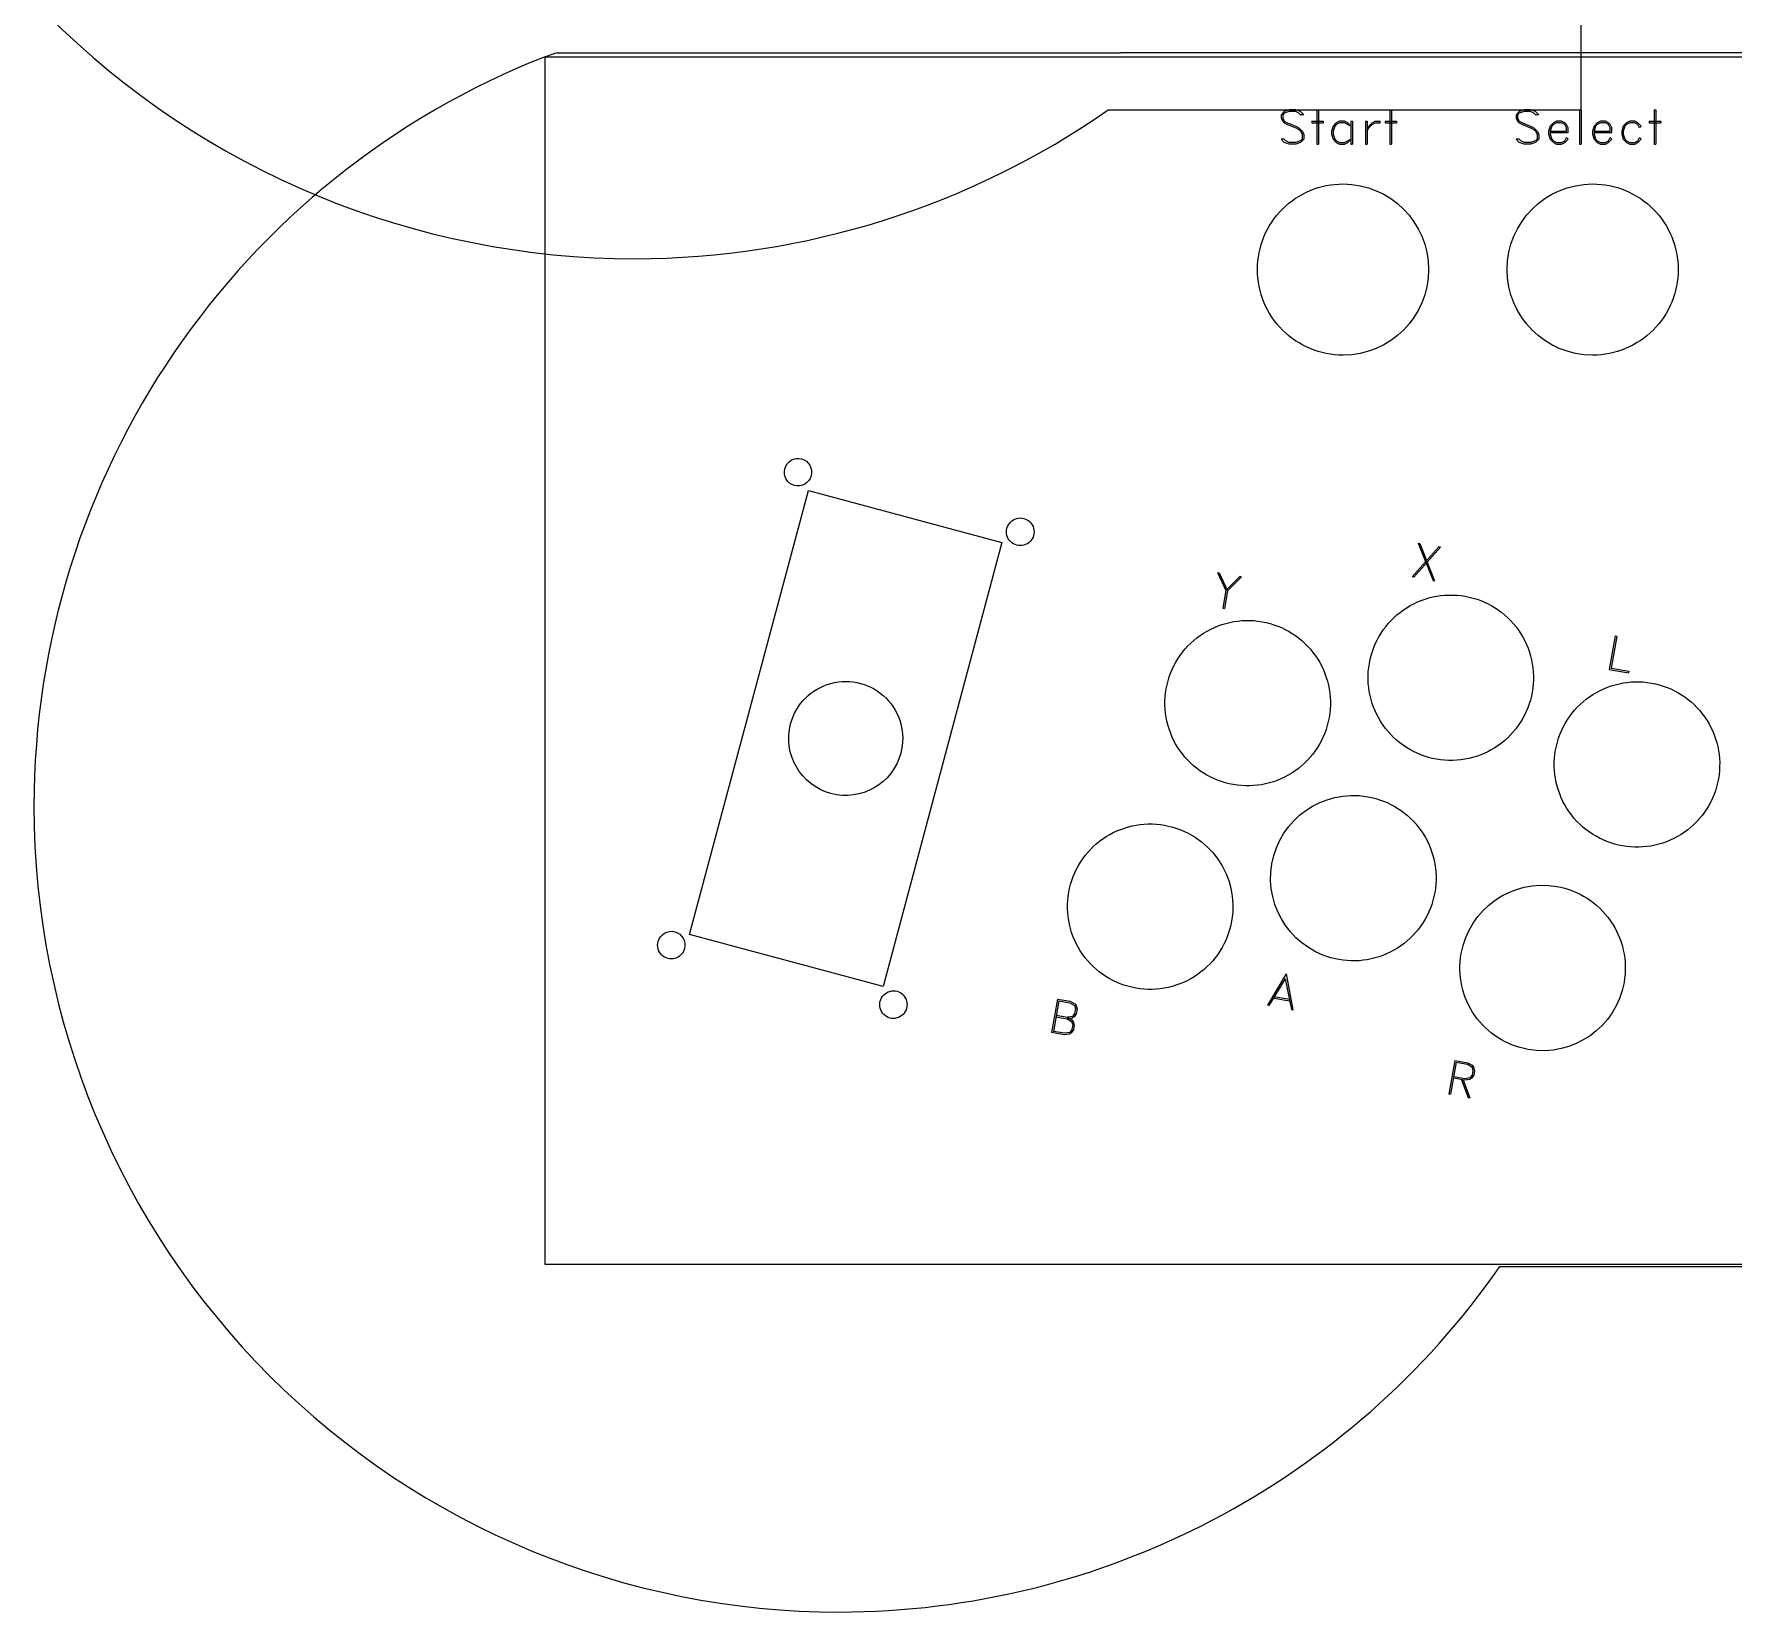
# Model space of a CAD drawing. Extents: x 10 to 3877, y -272 to 1728.
# Drawn here: x 3200.5 to 3495.6, y 202.7 to 476.7 of the extents above; entities that cross this region are included whole.
import ezdxf

# ---------------------------------------------------------------- set-up
doc = ezdxf.new("R2010")
doc.units = 0
doc.layers.add('Calque_1', color=7, linetype='CONTINUOUS')

msp = doc.modelspace()

# ---------------------------------------------------------------- linework, layer by layer
at = {"layer": 'Calque_1', "color": 7}
for p, q in [((3469.20332, 463.516366), (3469.20332, 503.428121)), ((3291.229156, 473.434381), (3389.238192, 473.434381)), ((3634.23418, 473.434381), (3389.238192, 473.434381)), ((3387.097734, 463.516366), (3469.20332, 463.516366)), ((3442.725344, 435.800769), (3442.725344, 435.800769)), ((3486.074198, 435.800783), (3486.074198, 435.800783)), ((3335.499498, 400.001672), (3335.499498, 400.001672)), ((3374.136454, 389.648931), (3374.136454, 389.648931)), ((3460.727679, 362.442116), (3460.727679, 362.442116)), ((3425.450577, 358.026416), (3425.450577, 358.026416)), ((3351.062551, 351.832311), (3351.062551, 351.832311)), ((3493.06425, 347.37967), (3493.06425, 347.37967)), ((3443.802812, 327.642021), (3443.802812, 327.642021)), ((3408.525428, 322.697022), (3408.525428, 322.697022)), ((3313.499871, 317.897948), (3313.499871, 317.897948)), ((3476.668268, 312.050414), (3476.668268, 312.050414)), ((3352.078381, 307.560867), (3352.078381, 307.560867)), ((3455.128898, 262.736135), (3572.281885, 262.736135))]:
    msp.add_line(p, q, dxfattribs=at)
at = {"layer": 'Calque_1', "color": 3}
for p, q in [((3289.276263, 263.038874), (3289.276687, 472.736764)), ((3289.276687, 472.736764), (3739.254462, 472.736764)), ((3314.363616, 320.356272), (3335.018354, 397.440804)), ((3335.018354, 397.440804), (3368.636222, 388.432923)), ((3368.636222, 388.432923), (3347.981484, 311.348391)), ((3347.981484, 311.348391), (3314.363616, 320.356272)), ((3739.254462, 263.038874), (3289.276263, 263.038874))]:
    msp.add_line(p, q, dxfattribs=at)
at = {"layer": 'Calque_1', "color": 1}
for p, q in [((3418.516772, 463.516375), (3417.670106, 463.234153)), ((3419.645661, 463.516375), (3418.516772, 463.516375)), ((3420.492328, 463.234153), (3419.645661, 463.516375)), ((3423.31455, 463.516375), (3423.31455, 457.589708)), ((3423.31455, 463.516375), (3423.596772, 463.516375)), ((3423.596772, 463.516375), (3423.596772, 457.589708)), ((3436.014551, 463.516375), (3436.014551, 457.589708)), ((3436.014551, 463.516375), (3436.296773, 463.516375)), ((3436.296773, 463.516375), (3436.296773, 457.589708)), ((3459.32557, 463.516375), (3458.478904, 463.234153)), ((3460.454459, 463.516375), (3459.32557, 463.516375)), ((3461.301126, 463.234153), (3460.454459, 463.516375)), ((3468.921126, 463.516375), (3468.921126, 457.589708)), ((3468.921126, 463.516375), (3469.203349, 463.516375)), ((3469.203349, 463.516375), (3469.203349, 457.589708)), ((3481.903349, 463.516375), (3481.903349, 457.589708)), ((3481.903349, 463.516375), (3482.185571, 463.516375)), ((3482.185571, 463.516375), (3482.185571, 457.589708)), ((3417.670106, 463.234153), (3417.105661, 462.669708)), ((3417.105661, 462.669708), (3417.105661, 462.105264)), ((3417.105661, 462.105264), (3417.387883, 461.540819)), ((3417.670106, 462.95193), (3417.387883, 462.669708)), ((3417.387883, 462.669708), (3417.387883, 462.105264)), ((3417.387883, 462.105264), (3417.670106, 461.540819)), ((3417.387883, 461.540819), (3417.670106, 461.258597)), ((3418.516772, 463.234153), (3417.670106, 462.95193)), ((3417.670106, 461.540819), (3418.23455, 461.258597)), ((3417.670106, 461.258597), (3418.23455, 460.976375)), ((3418.23455, 461.258597), (3419.645661, 460.694153)), ((3418.23455, 460.976375), (3419.645661, 460.41193)), ((3419.645661, 463.234153), (3418.516772, 463.234153)), ((3420.210106, 462.95193), (3419.645661, 463.234153)), ((3419.645661, 460.694153), (3420.210106, 460.41193)), ((3419.645661, 460.41193), (3420.210106, 460.129708)), ((3420.492328, 462.669708), (3420.210106, 462.95193)), ((3420.210106, 460.41193), (3420.77455, 459.847486)), ((3421.056772, 462.669708), (3420.492328, 463.234153)), ((3421.056772, 462.669708), (3420.492328, 462.669708)), ((3422.467884, 461.540819), (3424.443439, 461.540819)), ((3422.467884, 461.540819), (3422.467884, 461.258597)), ((3422.467884, 461.258597), (3424.443439, 461.258597)), ((3424.443439, 461.540819), (3424.443439, 461.258597)), ((3426.136773, 460.694153), (3425.85455, 459.847486)), ((3426.701217, 461.258597), (3426.136773, 460.694153)), ((3426.418995, 460.694153), (3426.136773, 459.847486)), ((3426.701217, 460.976375), (3426.418995, 460.694153)), ((3427.265661, 461.540819), (3426.701217, 461.258597)), ((3427.265661, 461.258597), (3426.701217, 460.976375)), ((3428.112328, 461.540819), (3427.265661, 461.540819)), ((3428.112328, 461.258597), (3427.265661, 461.258597)), ((3428.676773, 461.258597), (3428.112328, 461.540819)), ((3429.241217, 460.694153), (3428.112328, 461.258597)), ((3429.241217, 460.694153), (3428.676773, 461.258597)), ((3429.241217, 461.540819), (3429.241217, 457.589708)), ((3429.241217, 461.540819), (3429.523439, 461.540819)), ((3429.523439, 461.540819), (3429.523439, 457.589708)), ((3431.781217, 461.540819), (3431.781217, 457.589708)), ((3431.781217, 461.540819), (3432.063439, 461.540819)), ((3432.063439, 461.540819), (3432.063439, 457.589708)), ((3432.063439, 459.847486), (3432.345662, 460.694153)), ((3432.063439, 459.847486), (3432.345662, 460.41193)), ((3432.345662, 460.694153), (3432.910106, 461.258597)), ((3432.345662, 460.41193), (3432.910106, 460.976375)), ((3432.910106, 461.258597), (3433.47455, 461.540819)), ((3432.910106, 460.976375), (3433.47455, 461.258597)), ((3433.47455, 461.540819), (3434.321217, 461.540819)), ((3433.47455, 461.258597), (3434.321217, 461.258597)), ((3434.321217, 461.258597), (3434.321217, 461.540819)), ((3435.167884, 461.540819), (3437.143439, 461.540819)), ((3435.167884, 461.540819), (3435.167884, 461.258597)), ((3435.167884, 461.258597), (3437.143439, 461.258597)), ((3437.143439, 461.540819), (3437.143439, 461.258597)), ((3458.478904, 463.234153), (3457.914459, 462.669708)), ((3457.914459, 462.669708), (3457.914459, 462.105264)), ((3457.914459, 462.105264), (3458.196682, 461.540819)), ((3458.478904, 462.95193), (3458.196682, 462.669708)), ((3458.196682, 462.669708), (3458.196682, 462.105264)), ((3458.196682, 462.105264), (3458.478904, 461.540819)), ((3458.196682, 461.540819), (3458.478904, 461.258597)), ((3459.32557, 463.234153), (3458.478904, 462.95193)), ((3458.478904, 461.540819), (3459.043348, 461.258597)), ((3458.478904, 461.258597), (3459.043348, 460.976375)), ((3459.043348, 461.258597), (3460.454459, 460.694153)), ((3459.043348, 460.976375), (3460.454459, 460.41193)), ((3460.454459, 463.234153), (3459.32557, 463.234153)), ((3461.018904, 462.95193), (3460.454459, 463.234153)), ((3460.454459, 460.694153), (3461.018904, 460.41193)), ((3460.454459, 460.41193), (3461.018904, 460.129708)), ((3461.301126, 462.669708), (3461.018904, 462.95193)), ((3461.018904, 460.41193), (3461.583348, 459.847486)), ((3461.865571, 462.669708), (3461.301126, 463.234153)), ((3461.865571, 462.669708), (3461.301126, 462.669708)), ((3463.841126, 460.694153), (3463.558904, 459.847486)), ((3464.405571, 461.258597), (3463.841126, 460.694153)), ((3464.123348, 460.694153), (3463.841126, 459.847486)), ((3464.405571, 460.976375), (3464.123348, 460.694153)), ((3464.970015, 461.540819), (3464.405571, 461.258597)), ((3464.970015, 461.258597), (3464.405571, 460.976375)), ((3465.816682, 461.540819), (3464.970015, 461.540819)), ((3465.816682, 461.258597), (3464.970015, 461.258597)), ((3466.381126, 461.258597), (3465.816682, 461.540819)), ((3466.381126, 460.976375), (3465.816682, 461.258597)), ((3466.663348, 460.976375), (3466.381126, 461.258597)), ((3466.663348, 460.41193), (3466.381126, 460.976375)), ((3466.945571, 460.41193), (3466.663348, 460.976375)), ((3466.663348, 459.847486), (3466.663348, 460.41193)), ((3466.945571, 459.565264), (3466.945571, 460.41193)), ((3471.461126, 460.694153), (3471.178904, 459.847486)), ((3472.025571, 461.258597), (3471.461126, 460.694153)), ((3471.743349, 460.694153), (3471.461126, 459.847486)), ((3472.025571, 460.976375), (3471.743349, 460.694153)), ((3472.590015, 461.540819), (3472.025571, 461.258597)), ((3472.590015, 461.258597), (3472.025571, 460.976375)), ((3473.436682, 461.540819), (3472.590015, 461.540819)), ((3473.436682, 461.258597), (3472.590015, 461.258597)), ((3474.001126, 461.258597), (3473.436682, 461.540819)), ((3474.001126, 460.976375), (3473.436682, 461.258597)), ((3474.283349, 460.976375), (3474.001126, 461.258597)), ((3474.283349, 460.41193), (3474.001126, 460.976375)), ((3474.565571, 460.41193), (3474.283349, 460.976375)), ((3474.283349, 459.847486), (3474.283349, 460.41193)), ((3474.565571, 459.565264), (3474.565571, 460.41193)), ((3476.541126, 460.694153), (3476.258904, 459.847486)), ((3477.105571, 461.258597), (3476.541126, 460.694153)), ((3476.823349, 460.694153), (3476.541126, 459.847486)), ((3477.105571, 460.976375), (3476.823349, 460.694153)), ((3477.670015, 461.540819), (3477.105571, 461.258597)), ((3477.670015, 461.258597), (3477.105571, 460.976375)), ((3478.516682, 461.540819), (3477.670015, 461.540819)), ((3478.516682, 461.258597), (3477.670015, 461.258597)), ((3479.081127, 461.258597), (3478.516682, 461.540819)), ((3479.081127, 460.976375), (3478.516682, 461.258597)), ((3479.645571, 460.694153), (3479.081127, 461.258597)), ((3479.363349, 460.41193), (3479.081127, 460.976375)), ((3479.645571, 460.694153), (3479.363349, 460.41193)), ((3481.056682, 461.540819), (3483.032238, 461.540819)), ((3481.056682, 461.540819), (3481.056682, 461.258597)), ((3481.056682, 461.258597), (3483.032238, 461.258597)), ((3483.032238, 461.540819), (3483.032238, 461.258597)), ((3417.670106, 458.436375), (3417.105661, 458.436375)), ((3417.670106, 457.87193), (3417.105661, 458.436375)), ((3417.952328, 458.154152), (3417.670106, 458.436375)), ((3418.516772, 457.589708), (3417.670106, 457.87193)), ((3418.516772, 457.87193), (3417.952328, 458.154152)), ((3419.645661, 457.87193), (3418.516772, 457.87193)), ((3419.645661, 457.589708), (3418.516772, 457.589708)), ((3420.492328, 458.154152), (3419.645661, 457.87193)), ((3420.492328, 457.87193), (3419.645661, 457.589708)), ((3420.210106, 460.129708), (3420.492328, 459.847486)), ((3420.492328, 459.847486), (3420.77455, 459.283041)), ((3420.77455, 458.436375), (3420.492328, 458.154152)), ((3421.056772, 458.436375), (3420.492328, 457.87193)), ((3420.77455, 459.847486), (3421.056772, 459.283041)), ((3420.77455, 459.283041), (3420.77455, 458.436375)), ((3421.056772, 459.283041), (3421.056772, 458.436375)), ((3423.31455, 457.589708), (3423.596772, 457.589708)), ((3425.85455, 459.847486), (3425.85455, 459.283041)), ((3425.85455, 459.283041), (3426.136773, 458.436375)), ((3426.136773, 459.847486), (3426.136773, 459.283041)), ((3426.136773, 459.283041), (3426.418995, 458.436375)), ((3426.136773, 458.436375), (3426.701217, 457.87193)), ((3426.418995, 458.436375), (3426.701217, 458.154152)), ((3426.701217, 458.154152), (3427.265661, 457.87193)), ((3426.701217, 457.87193), (3427.265661, 457.589708)), ((3427.265661, 457.87193), (3428.112328, 457.87193)), ((3427.265661, 457.589708), (3428.112328, 457.589708)), ((3428.112328, 457.87193), (3429.241217, 458.436375)), ((3428.112328, 457.589708), (3428.676773, 457.87193)), ((3428.676773, 457.87193), (3429.241217, 458.436375)), ((3429.241217, 457.589708), (3429.523439, 457.589708)), ((3431.781217, 457.589708), (3432.063439, 457.589708)), ((3436.014551, 457.589708), (3436.296773, 457.589708)), ((3458.478904, 458.436375), (3457.914459, 458.436375)), ((3458.478904, 457.87193), (3457.914459, 458.436375)), ((3458.761126, 458.154152), (3458.478904, 458.436375)), ((3459.32557, 457.589708), (3458.478904, 457.87193)), ((3459.32557, 457.87193), (3458.761126, 458.154152)), ((3460.454459, 457.87193), (3459.32557, 457.87193)), ((3460.454459, 457.589708), (3459.32557, 457.589708)), ((3461.301126, 458.154152), (3460.454459, 457.87193)), ((3461.301126, 457.87193), (3460.454459, 457.589708)), ((3461.018904, 460.129708), (3461.301126, 459.847486)), ((3461.301126, 459.847486), (3461.583348, 459.283041)), ((3461.583348, 458.436375), (3461.301126, 458.154152)), ((3461.865571, 458.436375), (3461.301126, 457.87193)), ((3461.583348, 459.847486), (3461.865571, 459.283041)), ((3461.583348, 459.283041), (3461.583348, 458.436375)), ((3461.865571, 459.283041), (3461.865571, 458.436375)), ((3463.558904, 459.847486), (3463.558904, 459.283041)), ((3463.558904, 459.283041), (3463.841126, 458.436375)), ((3463.841126, 459.847486), (3466.663348, 459.847486)), ((3463.841126, 459.847486), (3463.841126, 459.283041)), ((3463.841126, 459.565264), (3466.945571, 459.565264)), ((3463.841126, 459.283041), (3464.123348, 458.436375)), ((3463.841126, 458.436375), (3464.405571, 457.87193)), ((3464.123348, 458.436375), (3464.405571, 458.154152)), ((3464.405571, 458.154152), (3464.970015, 457.87193)), ((3464.405571, 457.87193), (3464.970015, 457.589708)), ((3464.970015, 457.87193), (3465.816682, 457.87193)), ((3464.970015, 457.589708), (3465.816682, 457.589708)), ((3465.816682, 457.87193), (3466.381126, 458.154152)), ((3465.816682, 457.589708), (3466.381126, 457.87193)), ((3466.381126, 458.154152), (3466.663348, 458.718597)), ((3466.381126, 457.87193), (3466.945571, 458.436375)), ((3466.663348, 458.718597), (3466.945571, 458.436375)), ((3468.921126, 457.589708), (3469.203349, 457.589708)), ((3471.178904, 459.847486), (3471.178904, 459.283041)), ((3471.178904, 459.283041), (3471.461126, 458.436375)), ((3471.461126, 459.847486), (3474.283349, 459.847486)), ((3471.461126, 459.847486), (3471.461126, 459.283041)), ((3471.461126, 459.565264), (3474.565571, 459.565264)), ((3471.461126, 459.283041), (3471.743349, 458.436375)), ((3471.461126, 458.436375), (3472.025571, 457.87193)), ((3471.743349, 458.436375), (3472.025571, 458.154152)), ((3472.025571, 458.154152), (3472.590015, 457.87193)), ((3472.025571, 457.87193), (3472.590015, 457.589708)), ((3472.590015, 457.87193), (3473.436682, 457.87193)), ((3472.590015, 457.589708), (3473.436682, 457.589708)), ((3473.436682, 457.87193), (3474.001126, 458.154152)), ((3473.436682, 457.589708), (3474.001126, 457.87193)), ((3474.001126, 458.154152), (3474.283349, 458.718597)), ((3474.001126, 457.87193), (3474.565571, 458.436375)), ((3474.283349, 458.718597), (3474.565571, 458.436375)), ((3476.258904, 459.847486), (3476.258904, 459.283041)), ((3476.258904, 459.283041), (3476.541126, 458.436375)), ((3476.541126, 459.847486), (3476.541126, 459.283041)), ((3476.541126, 459.283041), (3476.823349, 458.436375)), ((3476.541126, 458.436375), (3477.105571, 457.87193)), ((3476.823349, 458.436375), (3477.105571, 458.154152)), ((3477.105571, 458.154152), (3477.670015, 457.87193)), ((3477.105571, 457.87193), (3477.670015, 457.589708)), ((3477.670015, 457.87193), (3478.516682, 457.87193)), ((3477.670015, 457.589708), (3478.516682, 457.589708)), ((3478.516682, 457.87193), (3479.081127, 458.154152)), ((3478.516682, 457.589708), (3479.081127, 457.87193)), ((3479.081127, 458.154152), (3479.363349, 458.718597)), ((3479.081127, 457.87193), (3479.645571, 458.436375)), ((3479.363349, 458.718597), (3479.645571, 458.436375)), ((3481.903349, 457.589708), (3482.185571, 457.589708)), ((3444.527787, 387.636161), (3439.885485, 382.436631)), ((3444.805719, 387.587156), (3440.163418, 382.387623)), ((3440.914637, 388.273258), (3443.498635, 381.799534)), ((3440.914637, 388.273258), (3441.192569, 388.22425)), ((3441.192569, 388.22425), (3443.776568, 381.750526)), ((3444.805719, 387.587156), (3444.527787, 387.636161)), ((3406.080396, 383.199291), (3407.535867, 380.076895)), ((3406.080396, 383.199291), (3406.358331, 383.150283)), ((3406.358331, 383.150283), (3407.813799, 380.027887)), ((3409.971481, 382.513189), (3407.535867, 380.076895)), ((3410.249414, 382.464181), (3407.813799, 380.027887)), ((3410.249414, 382.464181), (3409.971481, 382.513189)), ((3440.163418, 382.387623), (3439.885485, 382.436631)), ((3443.498635, 381.799534), (3443.776568, 381.750526)), ((3407.535867, 380.076895), (3406.996785, 377.019612)), ((3407.813799, 380.027887), (3407.274718, 376.970604)), ((3406.996785, 377.019612), (3407.274718, 376.970604)), ((3475.143029, 372.204077), (3474.113877, 366.36745)), ((3475.420961, 372.155072), (3474.440831, 366.596378)), ((3475.143029, 372.204077), (3475.420961, 372.155072)), ((3474.113877, 366.36745), (3477.449095, 365.779361)), ((3474.440831, 366.596378), (3477.498117, 366.057297)), ((3477.498117, 366.057297), (3477.449095, 365.779361)), ((3417.984448, 313.516574), (3414.731808, 308.072008)), ((3417.984448, 313.516574), (3419.178756, 307.287887)), ((3417.83741, 312.682771), (3415.009741, 308.023)), ((3417.83741, 312.682771), (3418.900823, 307.336895)), ((3378.267818, 309.151666), (3377.238664, 303.315039)), ((3378.496746, 308.824725), (3377.565607, 303.543966)), ((3378.267818, 309.151666), (3380.491295, 308.759608)), ((3378.496746, 308.824725), (3380.44229, 308.481673)), ((3380.44229, 308.481673), (3381.227085, 308.056717)), ((3380.491295, 308.759608), (3381.276093, 308.334649)), ((3381.227085, 308.056717), (3381.407005, 307.451838)), ((3381.407005, 307.451838), (3381.259984, 306.618035)), ((3381.276093, 308.334649), (3381.50502, 308.007709)), ((3381.50502, 308.007709), (3381.68494, 307.402831)), ((3381.68494, 307.402831), (3381.537919, 306.569028)), ((3415.009741, 308.023), (3414.731808, 308.072008)), ((3415.532727, 309.363665), (3418.867944, 308.775576)), ((3415.859653, 309.592593), (3418.639006, 309.10252)), ((3418.900823, 307.336895), (3419.178756, 307.287887)), ((3378.006673, 306.045378), (3379.952214, 305.702326)), ((3378.05568, 306.323314), (3380.001222, 305.980261)), ((3380.835028, 305.833237), (3379.952214, 305.702326)), ((3379.952214, 305.702326), (3380.737012, 305.27737)), ((3380.884033, 306.111173), (3380.001222, 305.980261)), ((3380.001222, 305.980261), (3380.78602, 305.555305)), ((3380.737012, 305.27737), (3380.916931, 304.672494)), ((3380.916931, 304.672494), (3380.76991, 303.838688)), ((3380.78602, 305.555305), (3381.014947, 305.228362)), ((3381.161968, 306.062165), (3380.835028, 305.833237)), ((3381.259984, 306.618035), (3380.884033, 306.111173)), ((3381.014947, 305.228362), (3381.194867, 304.623486)), ((3381.194867, 304.623486), (3381.047843, 303.78968)), ((3381.537919, 306.569028), (3381.161968, 306.062165)), ((3379.462141, 302.922979), (3377.238664, 303.315039)), ((3379.511148, 303.200914), (3377.565607, 303.543966)), ((3380.344951, 303.053893), (3379.462141, 302.922979)), ((3380.393959, 303.331826), (3379.511148, 303.200914)), ((3380.671895, 303.282821), (3380.344951, 303.053893)), ((3380.76991, 303.838688), (3380.393959, 303.331826)), ((3381.047843, 303.78968), (3380.671895, 303.282821)), ((3447.300733, 298.494898), (3446.271582, 292.658271)), ((3447.529672, 298.167958), (3446.549514, 292.609263)), ((3447.300733, 298.494898), (3449.524221, 298.10284)), ((3447.529672, 298.167958), (3449.475199, 297.824905)), ((3449.524221, 298.10284), (3450.309025, 297.677881)), ((3448.985148, 295.045558), (3447.039593, 295.38861)), ((3449.034142, 295.323493), (3447.088615, 295.666546)), ((3448.429255, 295.143574), (3449.606799, 292.070182)), ((3448.707216, 295.094566), (3449.884732, 292.021174)), ((3449.86794, 295.17647), (3448.985148, 295.045558)), ((3449.916962, 295.454405), (3449.034142, 295.323493)), ((3449.475199, 297.824905), (3450.260003, 297.399949)), ((3450.194894, 295.405397), (3449.86794, 295.17647)), ((3450.29291, 295.961268), (3449.916962, 295.454405)), ((3450.570842, 295.91226), (3450.194894, 295.405397)), ((3450.260003, 297.399949), (3450.439919, 296.795071)), ((3450.439919, 296.795071), (3450.29291, 295.961268)), ((3450.309025, 297.677881), (3450.537935, 297.350941)), ((3450.537935, 297.350941), (3450.717852, 296.746063)), ((3450.717852, 296.746063), (3450.570842, 295.91226)), ((3446.549514, 292.609263), (3446.271582, 292.658271)), ((3449.606799, 292.070182), (3449.884732, 292.021174))]:
    msp.add_line(p, q, dxfattribs=at)
at = {"layer": 'Calque_1', "color": 7}
for points in [[(3202.868396, 479.953328), (3229.943019, 452.878733), (3266.66411, 437.668338), (3304.953398, 437.66831)], [(3289.276461, 472.736756), (3235.747088, 451.724803), (3200.536479, 400.087005), (3200.526883, 342.581375)], [(3289.276461, 472.736756), (3289.925572, 472.974105), (3290.576659, 473.206684), (3291.229156, 473.434381)], [(3304.953398, 437.66831), (3334.326777, 437.727181), (3362.983368, 446.744464), (3387.097734, 463.516366)], [(3417.357741, 446.308386), (3420.144533, 449.09518), (3423.924235, 450.660785), (3427.865355, 450.660785)], [(3427.865355, 450.660785), (3436.072306, 450.660773), (3442.725347, 444.00772), (3442.725344, 435.800769)], [(3456.354194, 435.800783), (3456.354193, 444.00773), (3463.007235, 450.660777), (3471.214182, 450.660783)], [(3471.214182, 450.660783), (3475.155302, 450.660788), (3478.935006, 449.095187), (3481.7218, 446.308396)], [(3413.005348, 435.800769), (3413.005346, 439.741889), (3414.570949, 443.521592), (3417.357741, 446.308386)], [(3481.7218, 446.308396), (3484.508594, 443.521605), (3486.074199, 439.741903), (3486.074198, 435.800783)], [(3417.357742, 425.293154), (3414.57095, 428.079947), (3413.005347, 431.859649), (3413.005348, 435.800769)], [(3442.725344, 435.800769), (3442.725345, 427.593819), (3436.072305, 420.940768), (3427.865355, 420.940755)], [(3471.214182, 420.940781), (3463.007234, 420.940786), (3456.354191, 427.593835), (3456.354194, 435.800783)], [(3486.074198, 435.800783), (3486.0742, 431.859663), (3484.508595, 428.07996), (3481.721801, 425.293168)], [(3427.865355, 420.940755), (3423.924236, 420.940756), (3420.144534, 422.506361), (3417.357742, 425.293154)], [(3481.721801, 425.293168), (3478.935006, 422.506377), (3475.155302, 420.940776), (3471.214182, 420.940781)], [(3330.921389, 401.228372), (3331.26445, 402.50869), (3332.5674, 403.271987), (3333.831609, 402.933243)], [(3333.831609, 402.933243), (3335.095819, 402.594499), (3335.842558, 401.28199), (3335.499498, 400.001672)], [(3332.589278, 398.296801), (3331.325069, 398.635545), (3330.578329, 399.948054), (3330.921389, 401.228372)], [(3335.499498, 400.001672), (3335.156437, 398.721353), (3333.853488, 397.958057), (3332.589278, 398.296801)], [(3369.50001, 390.891262), (3369.721931, 391.719483), (3370.368845, 392.366397), (3371.197066, 392.588318)], [(3371.197066, 392.588318), (3372.025287, 392.810239), (3372.908988, 392.573452), (3373.515288, 391.967153)], [(3370.121175, 388.57304), (3369.514875, 389.17934), (3369.278088, 390.063041), (3369.50001, 390.891262)], [(3374.136454, 389.648931), (3373.914532, 388.82071), (3373.267618, 388.173795), (3372.439397, 387.951874)], [(3373.515288, 391.967153), (3374.121588, 391.360853), (3374.358375, 390.477152), (3374.136454, 389.648931)], [(3372.439397, 387.951874), (3371.611176, 387.729953), (3370.727475, 387.96674), (3370.121175, 388.57304)], [(3438.345607, 376.701043), (3441.465883, 378.885861), (3445.326281, 379.741659), (3449.077545, 379.080169)], [(3449.077545, 379.080169), (3452.828793, 378.418732), (3456.163645, 376.294208), (3458.348469, 373.173967)], [(3403.068498, 372.285358), (3406.188775, 374.470181), (3410.049176, 375.325981), (3413.800444, 374.664489)], [(3432.439331, 367.430086), (3433.100778, 371.181358), (3435.225331, 374.516225), (3438.345607, 376.701043)], [(3397.16223, 363.014386), (3397.82367, 366.765663), (3399.948221, 370.100535), (3403.068498, 372.285358)], [(3413.800444, 374.664489), (3417.551697, 374.003054), (3420.886553, 371.878527), (3423.071378, 368.758281)], [(3458.348469, 373.173967), (3460.533294, 370.053726), (3461.389121, 366.193363), (3460.727679, 362.442116)], [(3423.071378, 368.758281), (3425.256203, 365.638035), (3426.112027, 361.777666), (3425.450577, 358.026416)], [(3434.818542, 356.698237), (3432.633717, 359.818477), (3431.77789, 363.678839), (3432.439331, 367.430086)], [(3331.93722, 356.956928), (3332.852644, 360.37334), (3335.521165, 363.041861), (3338.937577, 363.957285)], [(3338.937577, 363.957285), (3342.353988, 364.87271), (3345.999256, 363.895963), (3348.500242, 361.394977)], [(3399.541429, 352.282521), (3397.356604, 355.402767), (3396.50078, 359.263136), (3397.16223, 363.014386)], [(3470.682172, 361.638614), (3473.802449, 363.823436), (3477.662849, 364.679236), (3481.414117, 364.017746)], [(3481.414117, 364.017746), (3485.16537, 363.35631), (3488.500226, 361.231782), (3490.685051, 358.111536)], [(3348.500242, 361.394977), (3351.001229, 358.89399), (3351.977976, 355.248722), (3351.062551, 351.832311)], [(3460.727679, 362.442116), (3460.066231, 358.690844), (3457.941678, 355.355979), (3454.821402, 353.171161)], [(3464.775903, 352.367643), (3465.437344, 356.118919), (3467.561895, 359.453791), (3470.682172, 361.638614)], [(3425.450577, 358.026416), (3424.789137, 354.27514), (3422.664586, 350.940267), (3419.544309, 348.755445)], [(3490.685051, 358.111536), (3492.869876, 354.99129), (3493.7257, 351.130921), (3493.06425, 347.37967)], [(3338.937577, 344.831956), (3333.656264, 346.247079), (3330.522097, 351.675614), (3331.93722, 356.956928)], [(3444.089465, 350.792036), (3440.338217, 351.453472), (3437.003366, 353.577997), (3434.818542, 356.698237)], [(3351.062551, 351.832311), (3349.647426, 346.550998), (3344.218891, 343.416832), (3338.937577, 344.831956)], [(3408.812363, 346.376314), (3405.06111, 347.037748), (3401.726254, 349.162275), (3399.541429, 352.282521)], [(3454.821402, 353.171161), (3451.701126, 350.986343), (3447.840729, 350.130546), (3444.089465, 350.792036)], [(3467.155112, 341.635793), (3464.970288, 344.756034), (3464.11446, 348.616396), (3464.775903, 352.367643)], [(3419.544309, 348.755445), (3416.424032, 346.570622), (3412.563631, 345.714822), (3408.812363, 346.376314)], [(3415.514464, 332.630011), (3416.891854, 340.441598), (3424.340969, 345.657564), (3432.152565, 344.280221)], [(3493.06425, 347.37967), (3492.402803, 343.628399), (3490.278249, 340.293533), (3487.157973, 338.108716)], [(3200.526883, 342.581375), (3200.526883, 305.491081), (3215.260859, 269.91996), (3241.487771, 243.69319)], [(3432.152565, 344.280221), (3435.90385, 343.618784), (3439.238736, 341.494242), (3441.423582, 338.373973)], [(3386.143361, 336.955942), (3389.263636, 339.140758), (3393.124031, 339.996557), (3396.875294, 339.335069)], [(3396.875294, 339.335069), (3404.686859, 337.957693), (3409.902801, 330.508587), (3408.525428, 322.697022)], [(3476.426036, 335.729593), (3472.674788, 336.391029), (3469.339937, 338.515553), (3467.155112, 341.635793)], [(3380.23708, 327.684992), (3380.898531, 331.436262), (3383.023086, 334.771125), (3386.143361, 336.955942)], [(3441.423582, 338.373973), (3443.608428, 335.253703), (3444.464263, 331.393303), (3443.802812, 327.642021)], [(3487.157973, 338.108716), (3484.037697, 335.923899), (3480.1773, 335.068101), (3476.426036, 335.729593)], [(3427.164428, 315.991808), (3419.352894, 317.369315), (3414.137049, 324.81846), (3415.514464, 332.630011)], [(3382.616273, 316.953111), (3380.431448, 320.073363), (3379.575626, 323.933738), (3380.23708, 327.684992)], [(3443.802812, 327.642021), (3443.141369, 323.890705), (3441.016797, 320.555796), (3437.896487, 318.370952)], [(3448.37992, 317.038407), (3449.757311, 324.849994), (3457.206425, 330.06596), (3465.018021, 328.688619)], [(3465.018021, 328.688619), (3468.769307, 328.027182), (3472.104193, 325.902639), (3474.289039, 322.782368)], [(3408.525428, 322.697022), (3407.863991, 318.945742), (3405.739442, 315.610865), (3402.619165, 313.426036)], [(3474.289039, 322.782368), (3476.473885, 319.662098), (3477.32972, 315.801697), (3476.668268, 312.050414)], [(3309.528345, 316.810334), (3308.93107, 317.414216), (3308.699842, 318.296427), (3308.921763, 319.124648)], [(3308.921763, 319.124648), (3309.264824, 320.404966), (3310.567773, 321.168263), (3311.831983, 320.829519)], [(3311.831983, 320.829519), (3313.096192, 320.490775), (3313.842931, 319.178266), (3313.499871, 317.897948)], [(3311.817399, 316.196984), (3310.998202, 315.972644), (3310.12562, 316.206452), (3309.528345, 316.810334)], [(3313.499871, 317.897948), (3313.27795, 317.069727), (3312.636595, 316.421323), (3311.817399, 316.196984)], [(3391.887214, 311.046888), (3388.135957, 311.708327), (3384.801098, 313.83286), (3382.616273, 316.953111)], [(3437.896487, 318.370952), (3434.776177, 316.186107), (3430.915734, 315.330302), (3427.164428, 315.991808)], [(3450.759149, 306.306452), (3448.574302, 309.426723), (3447.718468, 313.287124), (3448.37992, 317.038407)], [(3402.619165, 313.426036), (3399.498888, 311.241208), (3395.638485, 310.385402), (3391.887214, 311.046888)], [(3347.500273, 308.787568), (3347.722194, 309.615788), (3348.363549, 310.264192), (3349.182745, 310.488532)], [(3349.182745, 310.488532), (3350.001942, 310.712871), (3350.874524, 310.479063), (3351.4718, 309.875181)], [(3351.4718, 309.875181), (3352.069075, 309.2713), (3352.300302, 308.389088), (3352.078381, 307.560867)], [(3476.668268, 312.050414), (3475.290877, 304.238827), (3467.841763, 299.022861), (3460.030167, 300.400201)], [(3348.106855, 306.473253), (3347.50958, 307.077135), (3347.278352, 307.959347), (3347.500273, 308.787568)], [(3352.078381, 307.560867), (3351.85646, 306.732646), (3351.215105, 306.084242), (3350.395909, 305.859903)], [(3350.395909, 305.859903), (3349.576713, 305.635564), (3348.70413, 305.869372), (3348.106855, 306.473253)], [(3460.030167, 300.400201), (3456.278881, 301.061639), (3452.943995, 303.186182), (3450.759149, 306.306452)], [(3340.37621, 202.732556), (3386.140803, 202.752876), (3428.999917, 225.16372), (3455.128898, 262.736135)], [(3241.487771, 243.69319), (3267.714683, 217.466419), (3303.28569, 202.732443), (3340.37621, 202.732556)]]:
    msp.add_open_spline(points, degree=3, dxfattribs=at)

doc.saveas('drawing.dxf')
